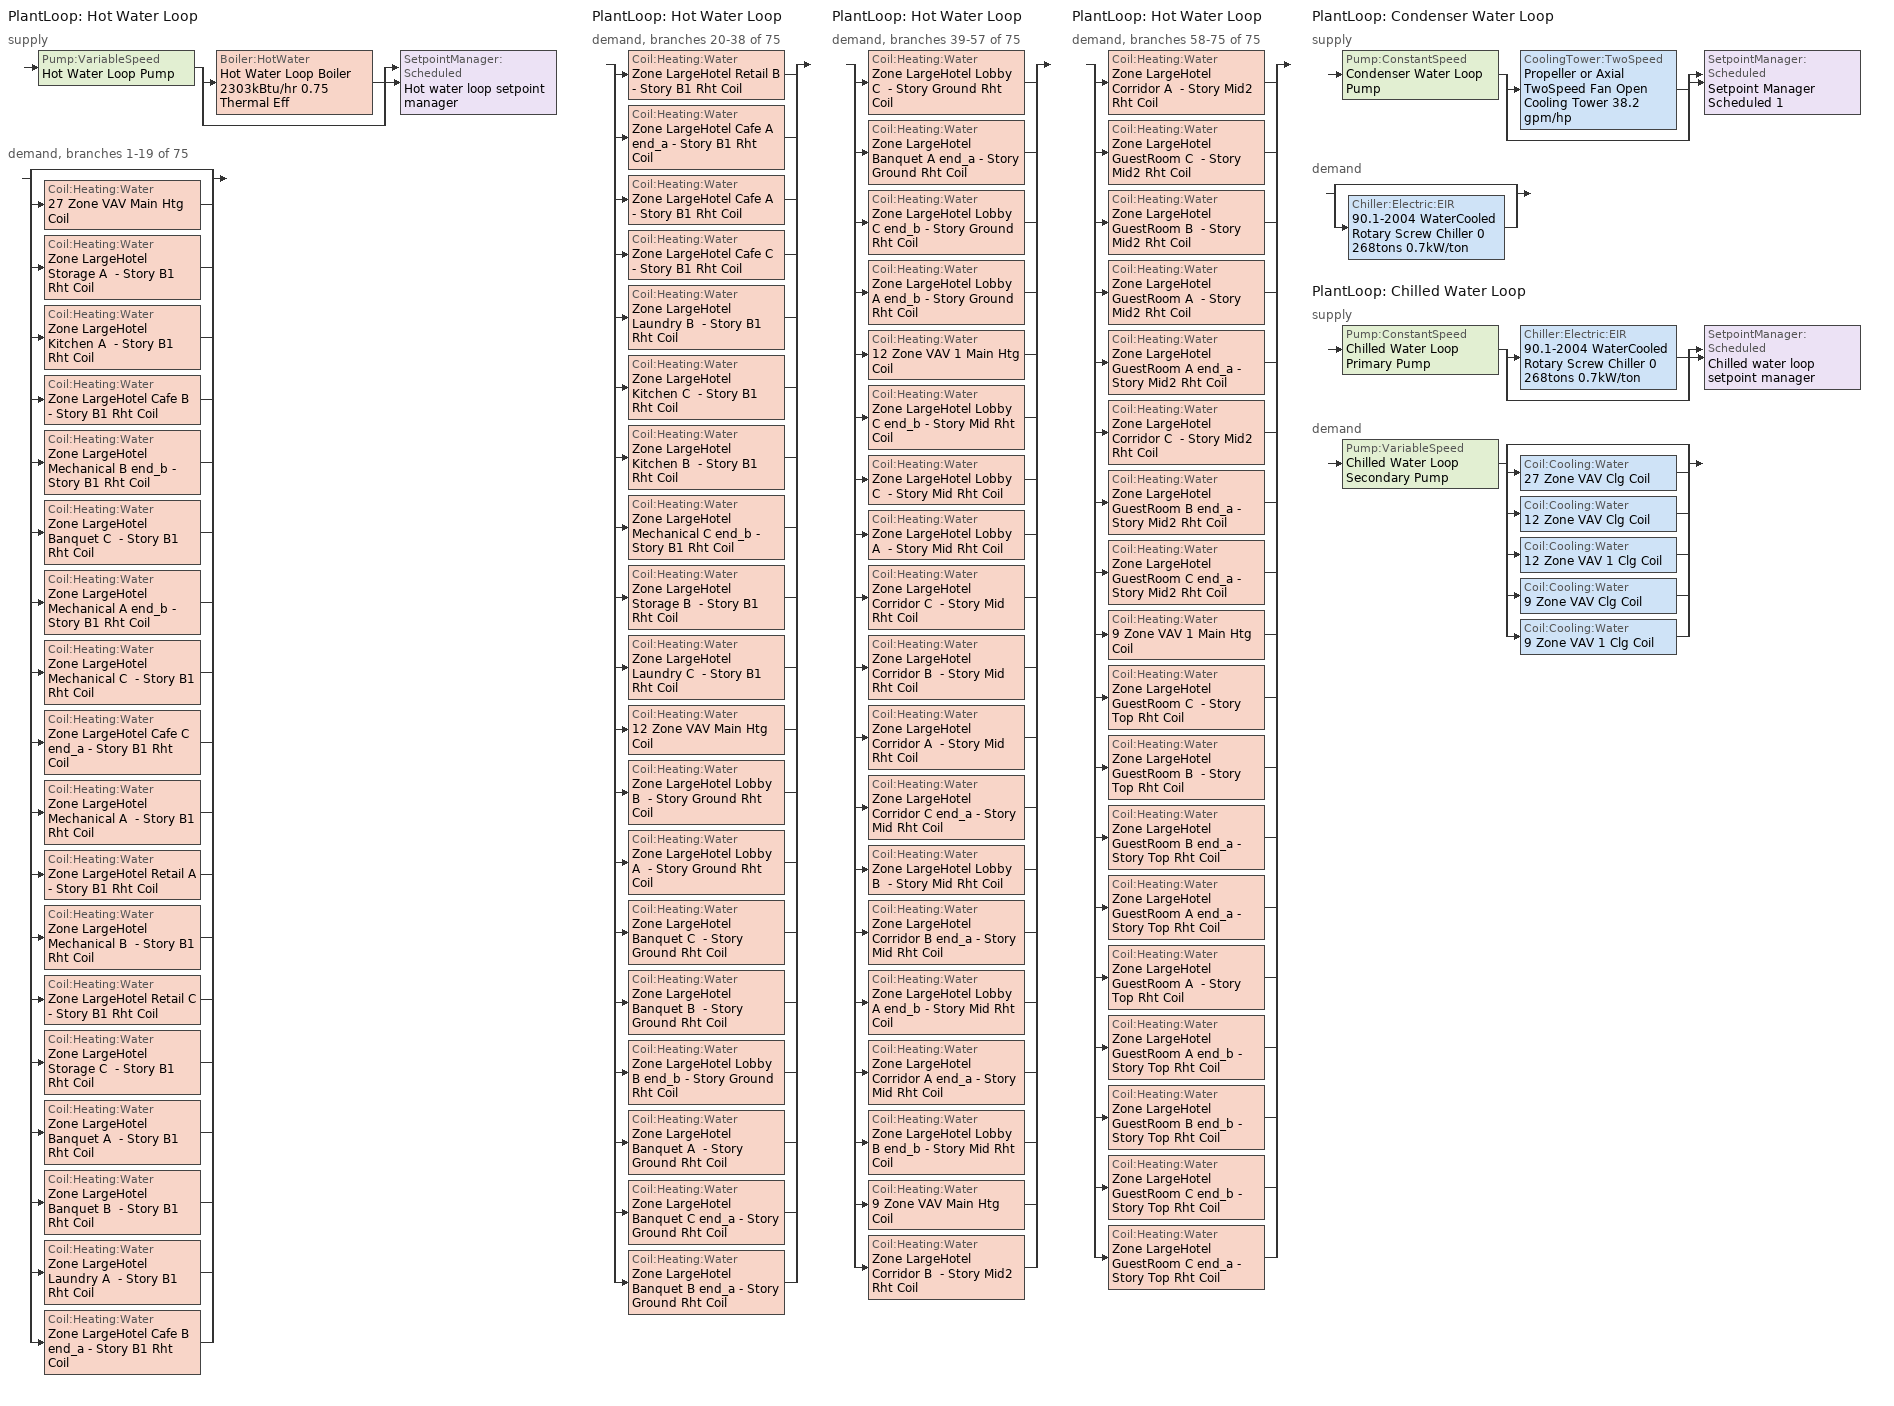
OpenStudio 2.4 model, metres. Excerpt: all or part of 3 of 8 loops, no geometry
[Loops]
PlantLoop 'Hot Water Loop'
 supply: Pump:VariableSpeed 'Hot Water Loop Pump' > split
  | Boiler:HotWater 'Hot Water Loop Boiler 2303kBtu/hr 0.75 Thermal Eff'
  | bypass
  join > SetpointManager:Scheduled 'Hot water loop setpoint manager'
 demand, branches 1-19 of 75: split
  | bypass
  | Coil:Heating:Water '27 Zone VAV Main Htg Coil'
  | Coil:Heating:Water 'Zone LargeHotel Storage A  - Story B1 Rht Coil'
  | Coil:Heating:Water 'Zone LargeHotel Kitchen A  - Story B1 Rht Coil'
  | Coil:Heating:Water 'Zone LargeHotel Cafe B  - Story B1 Rht Coil'
  | Coil:Heating:Water 'Zone LargeHotel Mechanical B end_b - Story B1 Rht Coil'
  | Coil:Heating:Water 'Zone LargeHotel Banquet C  - Story B1 Rht Coil'
  | Coil:Heating:Water 'Zone LargeHotel Mechanical A end_b - Story B1 Rht Coil'
  | Coil:Heating:Water 'Zone LargeHotel Mechanical C  - Story B1 Rht Coil'
  | Coil:Heating:Water 'Zone LargeHotel Cafe C end_a - Story B1 Rht Coil'
  | Coil:Heating:Water 'Zone LargeHotel Mechanical A  - Story B1 Rht Coil'
  | Coil:Heating:Water 'Zone LargeHotel Retail A  - Story B1 Rht Coil'
  | Coil:Heating:Water 'Zone LargeHotel Mechanical B  - Story B1 Rht Coil'
  | Coil:Heating:Water 'Zone LargeHotel Retail C  - Story B1 Rht Coil'
  | Coil:Heating:Water 'Zone LargeHotel Storage C  - Story B1 Rht Coil'
  | Coil:Heating:Water 'Zone LargeHotel Banquet A  - Story B1 Rht Coil'
  | Coil:Heating:Water 'Zone LargeHotel Banquet B  - Story B1 Rht Coil'
  | Coil:Heating:Water 'Zone LargeHotel Laundry A  - Story B1 Rht Coil'
  | Coil:Heating:Water 'Zone LargeHotel Cafe B end_a - Story B1 Rht Coil'
PlantLoop 'Hot Water Loop'
 demand, branches 20-38 of 75: split
  | Coil:Heating:Water 'Zone LargeHotel Retail B  - Story B1 Rht Coil'
  | Coil:Heating:Water 'Zone LargeHotel Cafe A end_a - Story B1 Rht Coil'
  | Coil:Heating:Water 'Zone LargeHotel Cafe A  - Story B1 Rht Coil'
  | Coil:Heating:Water 'Zone LargeHotel Cafe C  - Story B1 Rht Coil'
  | Coil:Heating:Water 'Zone LargeHotel Laundry B  - Story B1 Rht Coil'
  | Coil:Heating:Water 'Zone LargeHotel Kitchen C  - Story B1 Rht Coil'
  | Coil:Heating:Water 'Zone LargeHotel Kitchen B  - Story B1 Rht Coil'
  | Coil:Heating:Water 'Zone LargeHotel Mechanical C end_b - Story B1 Rht Coil'
  | Coil:Heating:Water 'Zone LargeHotel Storage B  - Story B1 Rht Coil'
  | Coil:Heating:Water 'Zone LargeHotel Laundry C  - Story B1 Rht Coil'
  | Coil:Heating:Water '12 Zone VAV Main Htg Coil'
  | Coil:Heating:Water 'Zone LargeHotel Lobby B  - Story Ground Rht Coil'
  | Coil:Heating:Water 'Zone LargeHotel Lobby A  - Story Ground Rht Coil'
  | Coil:Heating:Water 'Zone LargeHotel Banquet C  - Story Ground Rht Coil'
  | Coil:Heating:Water 'Zone LargeHotel Banquet B  - Story Ground Rht Coil'
  | Coil:Heating:Water 'Zone LargeHotel Lobby B end_b - Story Ground Rht Coil'
  | Coil:Heating:Water 'Zone LargeHotel Banquet A  - Story Ground Rht Coil'
  | Coil:Heating:Water 'Zone LargeHotel Banquet C end_a - Story Ground Rht Coil'
  | Coil:Heating:Water 'Zone LargeHotel Banquet B end_a - Story Ground Rht Coil'
PlantLoop 'Hot Water Loop'
 demand, branches 39-57 of 75: split
  | Coil:Heating:Water 'Zone LargeHotel Lobby C  - Story Ground Rht Coil'
  | Coil:Heating:Water 'Zone LargeHotel Banquet A end_a - Story Ground Rht Coil'
  | Coil:Heating:Water 'Zone LargeHotel Lobby C end_b - Story Ground Rht Coil'
  | Coil:Heating:Water 'Zone LargeHotel Lobby A end_b - Story Ground Rht Coil'
  | Coil:Heating:Water '12 Zone VAV 1 Main Htg Coil'
  | Coil:Heating:Water 'Zone LargeHotel Lobby C end_b - Story Mid Rht Coil'
  | Coil:Heating:Water 'Zone LargeHotel Lobby C  - Story Mid Rht Coil'
  | Coil:Heating:Water 'Zone LargeHotel Lobby A  - Story Mid Rht Coil'
  | Coil:Heating:Water 'Zone LargeHotel Corridor C  - Story Mid Rht Coil'
  | Coil:Heating:Water 'Zone LargeHotel Corridor B  - Story Mid Rht Coil'
  | Coil:Heating:Water 'Zone LargeHotel Corridor A  - Story Mid Rht Coil'
  | Coil:Heating:Water 'Zone LargeHotel Corridor C end_a - Story Mid Rht Coil'
  | Coil:Heating:Water 'Zone LargeHotel Lobby B  - Story Mid Rht Coil'
  | Coil:Heating:Water 'Zone LargeHotel Corridor B end_a - Story Mid Rht Coil'
  | Coil:Heating:Water 'Zone LargeHotel Lobby A end_b - Story Mid Rht Coil'
  | Coil:Heating:Water 'Zone LargeHotel Corridor A end_a - Story Mid Rht Coil'
  | Coil:Heating:Water 'Zone LargeHotel Lobby B end_b - Story Mid Rht Coil'
  | Coil:Heating:Water '9 Zone VAV Main Htg Coil'
  | Coil:Heating:Water 'Zone LargeHotel Corridor B  - Story Mid2 Rht Coil'
PlantLoop 'Hot Water Loop'
 demand, branches 58-75 of 75: split
  | Coil:Heating:Water 'Zone LargeHotel Corridor A  - Story Mid2 Rht Coil'
  | Coil:Heating:Water 'Zone LargeHotel GuestRoom C  - Story Mid2 Rht Coil'
  | Coil:Heating:Water 'Zone LargeHotel GuestRoom B  - Story Mid2 Rht Coil'
  | Coil:Heating:Water 'Zone LargeHotel GuestRoom A  - Story Mid2 Rht Coil'
  | Coil:Heating:Water 'Zone LargeHotel GuestRoom A end_a - Story Mid2 Rht Coil'
  | Coil:Heating:Water 'Zone LargeHotel Corridor C  - Story Mid2 Rht Coil'
  | Coil:Heating:Water 'Zone LargeHotel GuestRoom B end_a - Story Mid2 Rht Coil'
  | Coil:Heating:Water 'Zone LargeHotel GuestRoom C end_a - Story Mid2 Rht Coil'
  | Coil:Heating:Water '9 Zone VAV 1 Main Htg Coil'
  | Coil:Heating:Water 'Zone LargeHotel GuestRoom C  - Story Top Rht Coil'
  | Coil:Heating:Water 'Zone LargeHotel GuestRoom B  - Story Top Rht Coil'
  | Coil:Heating:Water 'Zone LargeHotel GuestRoom B end_a - Story Top Rht Coil'
  | Coil:Heating:Water 'Zone LargeHotel GuestRoom A end_a - Story Top Rht Coil'
  | Coil:Heating:Water 'Zone LargeHotel GuestRoom A  - Story Top Rht Coil'
  | Coil:Heating:Water 'Zone LargeHotel GuestRoom A end_b - Story Top Rht Coil'
  | Coil:Heating:Water 'Zone LargeHotel GuestRoom B end_b - Story Top Rht Coil'
  | Coil:Heating:Water 'Zone LargeHotel GuestRoom C end_b - Story Top Rht Coil'
  | Coil:Heating:Water 'Zone LargeHotel GuestRoom C end_a - Story Top Rht Coil'
PlantLoop 'Condenser Water Loop'
 supply: Pump:ConstantSpeed 'Condenser Water Loop Pump' > split
  | CoolingTower:TwoSpeed 'Propeller or Axial TwoSpeed Fan Open Cooling Tower 38.2 gpm/hp'
  | bypass
  join > SetpointManager:Scheduled 'Setpoint Manager Scheduled 1'
 demand: split
  | bypass
  | Chiller:Electric:EIR '90.1-2004 WaterCooled  Rotary Screw Chiller 0 268tons 0.7kW/ton'
PlantLoop 'Chilled Water Loop'
 supply: Pump:ConstantSpeed 'Chilled Water Loop Primary Pump' > split
  | Chiller:Electric:EIR '90.1-2004 WaterCooled  Rotary Screw Chiller 0 268tons 0.7kW/ton'
  | bypass
  join > SetpointManager:Scheduled 'Chilled water loop setpoint manager'
 demand: Pump:VariableSpeed 'Chilled Water Loop Secondary Pump' > split
  | bypass
  | Coil:Cooling:Water '27 Zone VAV Clg Coil'
  | Coil:Cooling:Water '12 Zone VAV Clg Coil'
  | Coil:Cooling:Water '12 Zone VAV 1 Clg Coil'
  | Coil:Cooling:Water '9 Zone VAV Clg Coil'
  | Coil:Cooling:Water '9 Zone VAV 1 Clg Coil'
[PlantLoop] Glycol Concentration=0; Plant Loop Volume {m3}=Autocalculate; Load Distribution Scheme=Optimal
Name | Fluid Type | Minimum Loop Temperature {C} | Maximum Loop Temperature {C} | Common Pipe Simulation
Hot Water Loop | Water | 10
Condenser Water Loop |  | 5 | 80
Chilled Water Loop |  | 1 | 98 | CommonPipe
[Sizing:Plant] Sizing Option=NonCoincident; Zone Timesteps in Averaging Window=1; Coincident Sizing Factor Mode=None
Name | Loop Type | Design Loop Exit Temperature {C} | Loop Design Temperature Difference {deltaC}
Hot Water Loop | Heating | 82.2222 | 11.1111
Condenser Water Loop | Condenser | 29.4444 | 5.55556
Chilled Water Loop | Cooling | 6.66667 | 5.61111
[SetpointManager:Scheduled] Control Variable=Temperature
Name | Schedule
Hot water loop setpoint manager | Hot Water Loop Temp - 180F
Setpoint Manager Scheduled 1 | Condenser Water Loop Temp - 70F
Chilled water loop setpoint manager | Chilled Water Loop Temp - 44F
[Pump:VariableSpeed] Pump Control Type=Intermittent; Skin Loss Radiative Fraction=0.5; Design Power Sizing Method=PowerPerFlowPerPressure; Design Electric Power per Unit Flow Rate {W/(m3/s)}=348701.1; Design Shaft Power per Unit Flow Rate per Unit Head {W-s/m3-Pa}=1.28205; Design Minimum Flow Rate Fraction=0
Name | Rated Pump Head {Pa} | Motor Efficiency | Fraction of Motor Inefficiencies to Fluid Stream | Coefficient 1 of the Part Load Performance Curve | Coefficient 2 of the Part Load Performance Curve | Coefficient 3 of the Part Load Performance Curve | Coefficient 4 of the Part Load Performance Curve
Hot Water Loop Pump | 179344 | 0.875
Chilled Water Loop Secondary Pump | 134508 | 0.895 | 0 | 0 | 0.0205 | 0.4101 | 0.5753
[Boiler:HotWater]
Hot Water Loop Boiler 2303kBtu/hr 0.75 Thermal Eff: Fuel Type=NaturalGas; Nominal Thermal Efficiency=0.75; Efficiency Curve Temperature Evaluation Variable=LeavingBoiler; Normalized Boiler Efficiency Curve=Boiler with No Minimum Turndown; Design Water Outlet Temperature {C}=82.2222; Maximum Part Load Ratio=1.2; Water Outlet Upper Temperature Limit {C}=95; Boiler Flow Mode=LeavingSetpointModulated; Parasitic Electric Load {W}=0; Sizing Factor=1
[Pump:ConstantSpeed] Rated Flow Rate {m3/s}=autosize; Rated Power Consumption {W}=autosize; Fraction of Motor Inefficiencies to Fluid Stream=0; Pump Control Type=Intermittent; Design Power Sizing Method=PowerPerFlowPerPressure; Design Electric Power per Unit Flow Rate {W/(m3/s)}=348701.1; Design Shaft Power per Unit Flow Rate per Unit Head {W-s/m3-Pa}=1.28205
Name | Rated Pump Head {Pa} | Motor Efficiency
Condenser Water Loop Pump | 148557 | 0.91
Chilled Water Loop Primary Pump | 44836 | 0.875
[CoolingTower:TwoSpeed]
Propeller or Axial TwoSpeed Fan Open Cooling Tower 38.2 gpm/hp: Design Water Flow Rate {m3/s}=autosize; High Fan Speed Air Flow Rate {m3/s}=autosize; High Fan Speed Fan Power {W}=14655; High Fan Speed U-Factor Times Area Value {W/K}=autosize; Low Fan Speed Air Flow Rate {m3/s}=AutoSize; Low Fan Speed Fan Power {W}=4396.51; Low Fan Speed U-Factor Times Area Value {W/K}=AutoSize; Number of Cells=1; Sizing Factor=1; Design Inlet Air Dry-Bulb Temperature {C}=35; Design Inlet Air Wet-Bulb Temperature {C}=25.6; Design Approach Temperature {deltaC}=autosize; Design Range Temperature {deltaC}=autosize
[Chiller:Electric:EIR]
90.1-2004 WaterCooled  Rotary Screw Chiller 0 268tons 0.7kW/ton: Reference Capacity {W}=Autosize; Reference COP {W/W}=4.89833; Reference Leaving Chilled Water Temperature {C}=6.66667; Reference Entering Condenser Fluid Temperature {C}=35; Cooling Capacity Function of Temperature Curve=ChlrWtrPosDispPathAAllQRatio_fTchwsTcwsSI; Electric Input to Cooling Output Ratio Function of Temperature Curve=ChlrWtrPosDispPathAAllEIRRatio_fTchwsTcwsSI; Electric Input to Cooling Output Ratio Function of Part Load Ratio Curve=ChlrWtrPosDispPathAAllEIRRatio_fQRatio; Minimum Part Load Ratio=0.15; Maximum Part Load Ratio=1; Optimum Part Load Ratio=1; Minimum Unloading Ratio=0.25; Condenser Type=WaterCooled; Leaving Chilled Water Lower Temperature Limit {C}=2.22222; Chiller Flow Mode=ConstantFlow; Design Heat Recovery Water Flow Rate {m3/s}=0; Sizing Factor=1; Basin Heater Capacity {W/K}=0; Basin Heater Setpoint Temperature {C}=10
[Coil:Heating:Water] Availability Schedule=Always On Discrete; Rated Inlet Water Temperature {C}=82.2222; Rated Outlet Water Temperature {C}=71.1111
Name | Rated Inlet Air Temperature {C} | Rated Outlet Air Temperature {C}
27 Zone VAV Main Htg Coil; 12 Zone VAV Main Htg Coil; 12 Zone VAV 1 Main Htg Coil; 9 Zone VAV Main Htg Coil; 9 Zone VAV 1 Main Htg Coil | 7 | 12.8
Zone LargeHotel Storage A  - Story B1 Rht Coil; Zone LargeHotel Kitchen A  - Story B1 Rht Coil; Zone LargeHotel Cafe B  - Story B1 Rht Coil; Zone LargeHotel Mechanical B end_b - Story B1 Rht Coil; Zone LargeHotel Banquet C  - Story B1 Rht Coil; Zone LargeHotel Mechanical A end_b - Story B1 Rht Coil; Zone LargeHotel Mechanical C  - Story B1 Rht Coil; Zone LargeHotel Cafe C end_a - Story B1 Rht Coil; Zone LargeHotel Mechanical A  - Story B1 Rht Coil; Zone LargeHotel Retail A  - Story B1 Rht Coil; Zone LargeHotel Mechanical B  - Story B1 Rht Coil; Zone LargeHotel Retail C  - Story B1 Rht Coil; Zone LargeHotel Storage C  - Story B1 Rht Coil; Zone LargeHotel Banquet A  - Story B1 Rht Coil; Zone LargeHotel Banquet B  - Story B1 Rht Coil; Zone LargeHotel Laundry A  - Story B1 Rht Coil; Zone LargeHotel Cafe B end_a - Story B1 Rht Coil; Zone LargeHotel Retail B  - Story B1 Rht Coil; Zone LargeHotel Cafe A end_a - Story B1 Rht Coil; Zone LargeHotel Cafe A  - Story B1 Rht Coil; Zone LargeHotel Cafe C  - Story B1 Rht Coil; Zone LargeHotel Laundry B  - Story B1 Rht Coil; Zone LargeHotel Kitchen C  - Story B1 Rht Coil; Zone LargeHotel Kitchen B  - Story B1 Rht Coil; Zone LargeHotel Mechanical C end_b - Story B1 Rht Coil; Zone LargeHotel Storage B  - Story B1 Rht Coil; Zone LargeHotel Laundry C  - Story B1 Rht Coil; Zone LargeHotel Lobby B  - Story Ground Rht Coil; Zone LargeHotel Lobby A  - Story Ground Rht Coil; Zone LargeHotel Banquet C  - Story Ground Rht Coil; Zone LargeHotel Banquet B  - Story Ground Rht Coil; Zone LargeHotel Lobby B end_b - Story Ground Rht Coil; Zone LargeHotel Banquet A  - Story Ground Rht Coil; Zone LargeHotel Banquet C end_a - Story Ground Rht Coil; Zone LargeHotel Banquet B end_a - Story Ground Rht Coil; Zone LargeHotel Lobby C  - Story Ground Rht Coil; Zone LargeHotel Banquet A end_a - Story Ground Rht Coil; Zone LargeHotel Lobby C end_b - Story Ground Rht Coil; Zone LargeHotel Lobby A end_b - Story Ground Rht Coil; Zone LargeHotel Lobby C end_b - Story Mid Rht Coil; Zone LargeHotel Lobby C  - Story Mid Rht Coil; Zone LargeHotel Lobby A  - Story Mid Rht Coil; Zone LargeHotel Corridor C  - Story Mid Rht Coil; Zone LargeHotel Corridor B  - Story Mid Rht Coil; Zone LargeHotel Corridor A  - Story Mid Rht Coil; Zone LargeHotel Corridor C end_a - Story Mid Rht Coil; Zone LargeHotel Lobby B  - Story Mid Rht Coil; Zone LargeHotel Corridor B end_a - Story Mid Rht Coil; Zone LargeHotel Lobby A end_b - Story Mid Rht Coil; Zone LargeHotel Corridor A end_a - Story Mid Rht Coil; Zone LargeHotel Lobby B end_b - Story Mid Rht Coil; Zone LargeHotel Corridor B  - Story Mid2 Rht Coil; Zone LargeHotel Corridor A  - Story Mid2 Rht Coil; Zone LargeHotel GuestRoom C  - Story Mid2 Rht Coil; Zone LargeHotel GuestRoom B  - Story Mid2 Rht Coil; Zone LargeHotel GuestRoom A  - Story Mid2 Rht Coil; Zone LargeHotel GuestRoom A end_a - Story Mid2 Rht Coil; Zone LargeHotel Corridor C  - Story Mid2 Rht Coil; Zone LargeHotel GuestRoom B end_a - Story Mid2 Rht Coil; Zone LargeHotel GuestRoom C end_a - Story Mid2 Rht Coil; Zone LargeHotel GuestRoom C  - Story Top Rht Coil; Zone LargeHotel GuestRoom B  - Story Top Rht Coil; Zone LargeHotel GuestRoom B end_a - Story Top Rht Coil; Zone LargeHotel GuestRoom A end_a - Story Top Rht Coil; Zone LargeHotel GuestRoom A  - Story Top Rht Coil; Zone LargeHotel GuestRoom A end_b - Story Top Rht Coil; Zone LargeHotel GuestRoom B end_b - Story Top Rht Coil; Zone LargeHotel GuestRoom C end_b - Story Top Rht Coil; Zone LargeHotel GuestRoom C end_a - Story Top Rht Coil | 12.8 | 40
[Controller:WaterCoil] Minimum Actuated Flow {m3/s}=0
Name | Water Coil | Action | Controller Convergence Tolerance {deltaC}
27 Zone VAV Main Htg Coil Controller | 27 Zone VAV Main Htg Coil | Normal | 0.0001
27 Zone VAV Clg Coil Controller | 27 Zone VAV Clg Coil | Reverse
Controller Water Coil 1 | Zone LargeHotel Storage A  - Story B1 Rht Coil | Normal | 0.0001
Controller Water Coil 2 | Zone LargeHotel Kitchen A  - Story B1 Rht Coil | Normal | 0.0001
Controller Water Coil 3 | Zone LargeHotel Cafe B  - Story B1 Rht Coil | Normal | 0.0001
Controller Water Coil 4 | Zone LargeHotel Mechanical B end_b - Story B1 Rht Coil | Normal | 0.0001
Controller Water Coil 5 | Zone LargeHotel Banquet C  - Story B1 Rht Coil | Normal | 0.0001
Controller Water Coil 6 | Zone LargeHotel Mechanical A end_b - Story B1 Rht Coil | Normal | 0.0001
Controller Water Coil 7 | Zone LargeHotel Mechanical C  - Story B1 Rht Coil | Normal | 0.0001
Controller Water Coil 8 | Zone LargeHotel Cafe C end_a - Story B1 Rht Coil | Normal | 0.0001
Controller Water Coil 9 | Zone LargeHotel Mechanical A  - Story B1 Rht Coil | Normal | 0.0001
Controller Water Coil 10 | Zone LargeHotel Retail A  - Story B1 Rht Coil | Normal | 0.0001
Controller Water Coil 11 | Zone LargeHotel Mechanical B  - Story B1 Rht Coil | Normal | 0.0001
Controller Water Coil 12 | Zone LargeHotel Retail C  - Story B1 Rht Coil | Normal | 0.0001
Controller Water Coil 13 | Zone LargeHotel Storage C  - Story B1 Rht Coil | Normal | 0.0001
Controller Water Coil 14 | Zone LargeHotel Banquet A  - Story B1 Rht Coil | Normal | 0.0001
Controller Water Coil 15 | Zone LargeHotel Banquet B  - Story B1 Rht Coil | Normal | 0.0001
Controller Water Coil 16 | Zone LargeHotel Laundry A  - Story B1 Rht Coil | Normal | 0.0001
Controller Water Coil 17 | Zone LargeHotel Cafe B end_a - Story B1 Rht Coil | Normal | 0.0001
Controller Water Coil 18 | Zone LargeHotel Retail B  - Story B1 Rht Coil | Normal | 0.0001
Controller Water Coil 19 | Zone LargeHotel Cafe A end_a - Story B1 Rht Coil | Normal | 0.0001
Controller Water Coil 20 | Zone LargeHotel Cafe A  - Story B1 Rht Coil | Normal | 0.0001
Controller Water Coil 21 | Zone LargeHotel Cafe C  - Story B1 Rht Coil | Normal | 0.0001
Controller Water Coil 22 | Zone LargeHotel Laundry B  - Story B1 Rht Coil | Normal | 0.0001
Controller Water Coil 23 | Zone LargeHotel Kitchen C  - Story B1 Rht Coil | Normal | 0.0001
Controller Water Coil 24 | Zone LargeHotel Kitchen B  - Story B1 Rht Coil | Normal | 0.0001
Controller Water Coil 25 | Zone LargeHotel Mechanical C end_b - Story B1 Rht Coil | Normal | 0.0001
Controller Water Coil 26 | Zone LargeHotel Storage B  - Story B1 Rht Coil | Normal | 0.0001
Controller Water Coil 27 | Zone LargeHotel Laundry C  - Story B1 Rht Coil | Normal | 0.0001
12 Zone VAV Main Htg Coil Controller | 12 Zone VAV Main Htg Coil | Normal | 0.0001
12 Zone VAV Clg Coil Controller | 12 Zone VAV Clg Coil | Reverse
Controller Water Coil 28 | Zone LargeHotel Lobby B  - Story Ground Rht Coil | Normal | 0.0001
Controller Water Coil 29 | Zone LargeHotel Lobby A  - Story Ground Rht Coil | Normal | 0.0001
Controller Water Coil 30 | Zone LargeHotel Banquet C  - Story Ground Rht Coil | Normal | 0.0001
Controller Water Coil 31 | Zone LargeHotel Banquet B  - Story Ground Rht Coil | Normal | 0.0001
Controller Water Coil 32 | Zone LargeHotel Lobby B end_b - Story Ground Rht Coil | Normal | 0.0001
Controller Water Coil 33 | Zone LargeHotel Banquet A  - Story Ground Rht Coil | Normal | 0.0001
Controller Water Coil 34 | Zone LargeHotel Banquet C end_a - Story Ground Rht Coil | Normal | 0.0001
Controller Water Coil 35 | Zone LargeHotel Banquet B end_a - Story Ground Rht Coil | Normal | 0.0001
Controller Water Coil 36 | Zone LargeHotel Lobby C  - Story Ground Rht Coil | Normal | 0.0001
Controller Water Coil 37 | Zone LargeHotel Banquet A end_a - Story Ground Rht Coil | Normal | 0.0001
Controller Water Coil 38 | Zone LargeHotel Lobby C end_b - Story Ground Rht Coil | Normal | 0.0001
Controller Water Coil 39 | Zone LargeHotel Lobby A end_b - Story Ground Rht Coil | Normal | 0.0001
12 Zone VAV 1 Main Htg Coil Controller | 12 Zone VAV 1 Main Htg Coil | Normal | 0.0001
12 Zone VAV 1 Clg Coil Controller | 12 Zone VAV 1 Clg Coil | Reverse
Controller Water Coil 40 | Zone LargeHotel Lobby C end_b - Story Mid Rht Coil | Normal | 0.0001
Controller Water Coil 41 | Zone LargeHotel Lobby C  - Story Mid Rht Coil | Normal | 0.0001
Controller Water Coil 42 | Zone LargeHotel Lobby A  - Story Mid Rht Coil | Normal | 0.0001
Controller Water Coil 43 | Zone LargeHotel Corridor C  - Story Mid Rht Coil | Normal | 0.0001
Controller Water Coil 44 | Zone LargeHotel Corridor B  - Story Mid Rht Coil | Normal | 0.0001
Controller Water Coil 45 | Zone LargeHotel Corridor A  - Story Mid Rht Coil | Normal | 0.0001
Controller Water Coil 46 | Zone LargeHotel Corridor C end_a - Story Mid Rht Coil | Normal | 0.0001
Controller Water Coil 47 | Zone LargeHotel Lobby B  - Story Mid Rht Coil | Normal | 0.0001
Controller Water Coil 48 | Zone LargeHotel Corridor B end_a - Story Mid Rht Coil | Normal | 0.0001
Controller Water Coil 49 | Zone LargeHotel Lobby A end_b - Story Mid Rht Coil | Normal | 0.0001
Controller Water Coil 50 | Zone LargeHotel Corridor A end_a - Story Mid Rht Coil | Normal | 0.0001
Controller Water Coil 51 | Zone LargeHotel Lobby B end_b - Story Mid Rht Coil | Normal | 0.0001
9 Zone VAV Main Htg Coil Controller | 9 Zone VAV Main Htg Coil | Normal | 0.0001
9 Zone VAV Clg Coil Controller | 9 Zone VAV Clg Coil | Reverse
Controller Water Coil 52 | Zone LargeHotel Corridor B  - Story Mid2 Rht Coil | Normal | 0.0001
Controller Water Coil 53 | Zone LargeHotel Corridor A  - Story Mid2 Rht Coil | Normal | 0.0001
Controller Water Coil 54 | Zone LargeHotel GuestRoom C  - Story Mid2 Rht Coil | Normal | 0.0001
Controller Water Coil 55 | Zone LargeHotel GuestRoom B  - Story Mid2 Rht Coil | Normal | 0.0001
Controller Water Coil 56 | Zone LargeHotel GuestRoom A  - Story Mid2 Rht Coil | Normal | 0.0001
Controller Water Coil 57 | Zone LargeHotel GuestRoom A end_a - Story Mid2 Rht Coil | Normal | 0.0001
Controller Water Coil 58 | Zone LargeHotel Corridor C  - Story Mid2 Rht Coil | Normal | 0.0001
Controller Water Coil 59 | Zone LargeHotel GuestRoom B end_a - Story Mid2 Rht Coil | Normal | 0.0001
Controller Water Coil 60 | Zone LargeHotel GuestRoom C end_a - Story Mid2 Rht Coil | Normal | 0.0001
9 Zone VAV 1 Main Htg Coil Controller | 9 Zone VAV 1 Main Htg Coil | Normal | 0.0001
9 Zone VAV 1 Clg Coil Controller | 9 Zone VAV 1 Clg Coil | Reverse
Controller Water Coil 61 | Zone LargeHotel GuestRoom C  - Story Top Rht Coil | Normal | 0.0001
Controller Water Coil 62 | Zone LargeHotel GuestRoom B  - Story Top Rht Coil | Normal | 0.0001
Controller Water Coil 63 | Zone LargeHotel GuestRoom B end_a - Story Top Rht Coil | Normal | 0.0001
Controller Water Coil 64 | Zone LargeHotel GuestRoom A end_a - Story Top Rht Coil | Normal | 0.0001
Controller Water Coil 65 | Zone LargeHotel GuestRoom A  - Story Top Rht Coil | Normal | 0.0001
Controller Water Coil 66 | Zone LargeHotel GuestRoom A end_b - Story Top Rht Coil | Normal | 0.0001
Controller Water Coil 67 | Zone LargeHotel GuestRoom B end_b - Story Top Rht Coil | Normal | 0.0001
Controller Water Coil 68 | Zone LargeHotel GuestRoom C end_b - Story Top Rht Coil | Normal | 0.0001
Controller Water Coil 69 | Zone LargeHotel GuestRoom C end_a - Story Top Rht Coil | Normal | 0.0001
[Coil:Cooling:Water] Availability Schedule=Always On Discrete; Heat Exchanger Configuration=CrossFlow
27 Zone VAV Clg Coil; 12 Zone VAV Clg Coil; 12 Zone VAV 1 Clg Coil; 9 Zone VAV Clg Coil; 9 Zone VAV 1 Clg Coil
[Schedule:Ruleset]
Name | Default Day Schedule
Hot Water Loop Temp - 180F | Hot Water Loop Temp - 180F Default
Condenser Water Loop Temp - 70F | Condenser Water Loop Temp - 70F Default
Chilled Water Loop Temp - 44F | Chilled Water Loop Temp - 44F Default
[Schedule:Day]
Hot Water Loop Temp - 180F Default: 24, 0, 82.2222
Condenser Water Loop Temp - 70F Default: 24, 0, 21.1111
Chilled Water Loop Temp - 44F Default: 24, 0, 6.66667
[Schedule:Constant]
Always On Discrete: Value=1
[Curve:Biquadratic] Minimum Value of x=4.44; Maximum Value of x=12.22; Minimum Value of y=15.56; Maximum Value of y=29.44
Name | Coefficient1 Constant | Coefficient2 x | Coefficient3 x**2 | Coefficient4 y | Coefficient5 y**2 | Coefficient6 x*y | Minimum Curve Output | Maximum Curve Output
ChlrWtrPosDispPathAAllQRatio_fTchwsTcwsSI | 0.96744 | 0.037082 | 0.000434 | -0.005837 | -4.9e-05 | -0.000274 | 0.89 | 1.33
ChlrWtrPosDispPathAAllEIRRatio_fTchwsTcwsSI | 0.665307 | -0.009339 | 0.000483 | 0.009492 | 0.000544 | -0.000864 | 0.74 | 1.27
[Curve:Quadratic]
ChlrWtrPosDispPathAAllEIRRatio_fQRatio: Coefficient1 Constant=0.310965; Coefficient2 x=0.322519; Coefficient3 x**2=0.372745; Minimum Value of x=0.1; Maximum Value of x=1; Minimum Curve Output=0.35
[Curve:Cubic]
Boiler with No Minimum Turndown: Coefficient1 Constant=0.7463; Coefficient2 x=1.3196; Coefficient3 x**2=-2.2154; Coefficient4 x**3=1.1674; Minimum Value of x=0; Maximum Value of x=1.3
